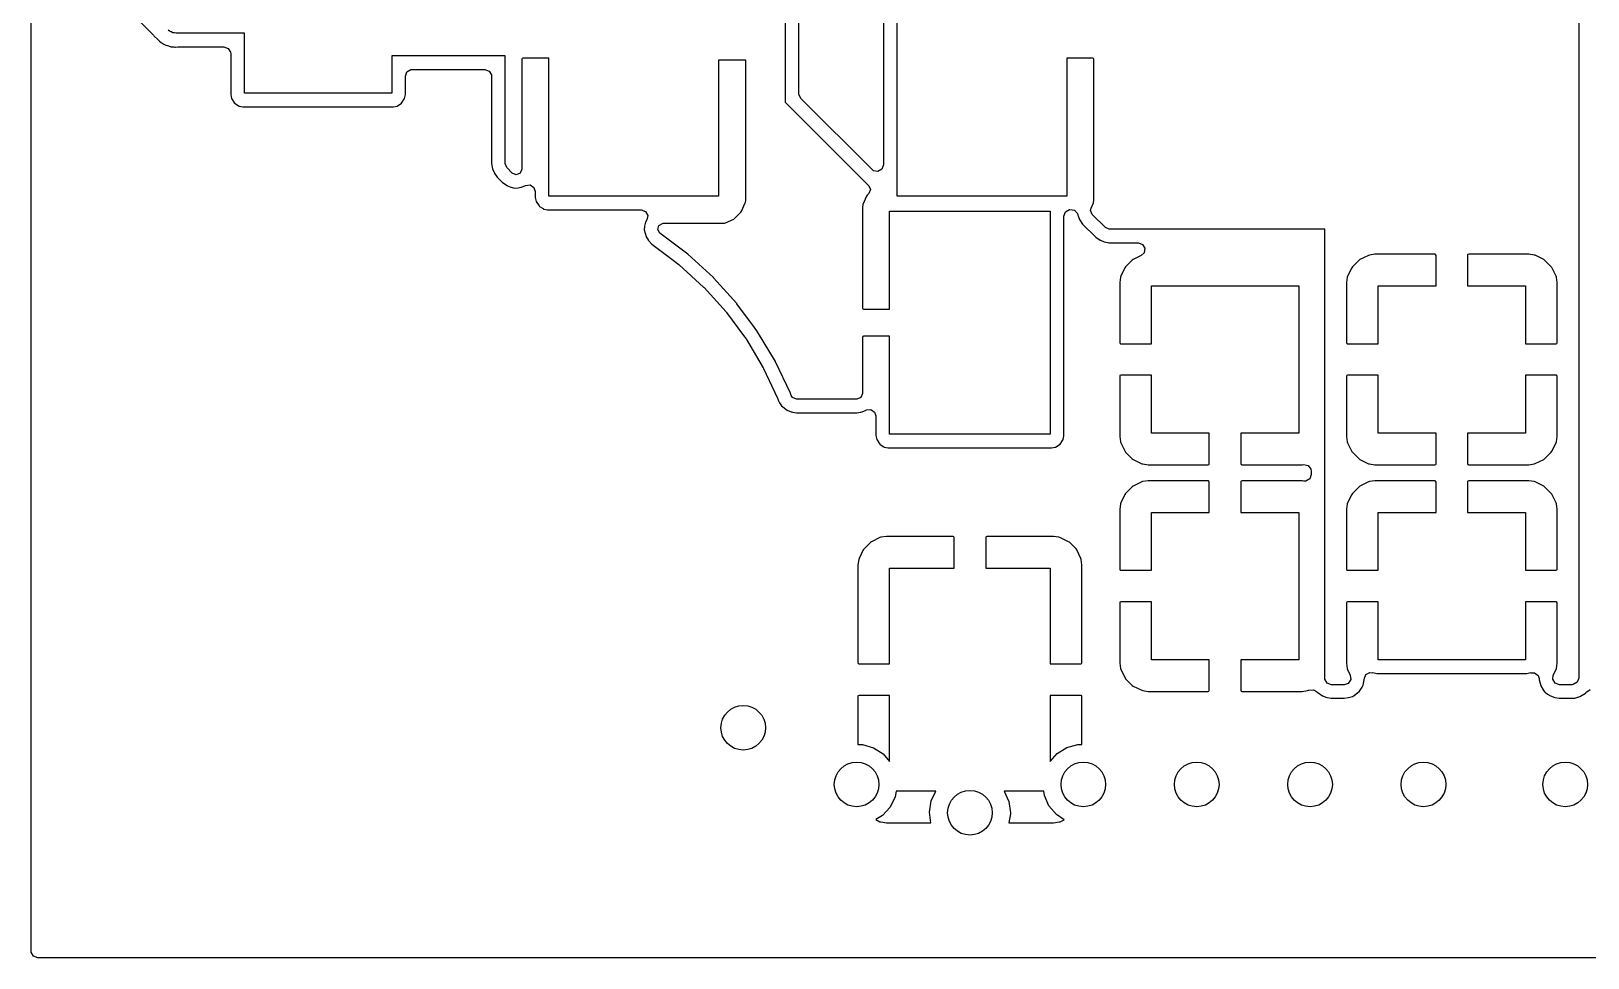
# Model space of a CAD drawing. Extents: x 5.26 to 6.44, y -4.92 to -3.34.
# Drawn here: x 5.257 to 5.944, y -4.923 to -4.514 of the extents above; entities that cross this region are included whole.
import ezdxf

# ---------------------------------------------------------------- set-up
doc = ezdxf.new("R2010")
doc.units = 0
doc.header["$MEASUREMENT"] = 0
doc.layers.add('BLACK', color=7, linetype='CONTINUOUS')

msp = doc.modelspace()

# ---------------------------------------------------------------- linework, layer by layer
at = {"layer": 'BLACK', "linetype": 'CONTINUOUS'}
for p, q in [((5.25748, -4.92006), (5.25748, -3.34794)), ((5.59, -4.4275), (5.59, -4.54543)), ((5.596, -4.54172), (5.596, -4.43646)), ((5.63335, -4.45248), (5.63335, -4.51773)), ((5.63937, -4.58693), (5.63937, -4.45307)), ((5.94, -4.45596), (5.94, -4.79954)), ((5.30123, -4.50572), (5.31146, -4.51596)), ((5.31146, -4.51596), (5.3116, -4.51612)), ((5.3116, -4.51612), (5.31168, -4.51629)), ((5.31168, -4.51629), (5.31315, -4.51765)), ((5.3185, -4.5142), (5.31794, -4.51364)), ((5.31926, -4.5144), (5.3185, -4.5142)), ((5.31995, -4.5148), (5.31926, -4.5144)), ((5.32074, -4.5148), (5.31995, -4.5148)), ((5.3215, -4.515), (5.32074, -4.5148)), ((5.3515, -4.515), (5.3215, -4.515)), ((5.3515, -4.5415), (5.3515, -4.515)), ((5.31315, -4.51765), (5.31323, -4.51773)), ((5.31323, -4.51773), (5.31379, -4.51829)), ((5.31379, -4.51829), (5.3139, -4.51837)), ((5.3139, -4.51837), (5.31401, -4.51845)), ((5.31401, -4.51845), (5.314, -4.51846)), ((5.314, -4.51846), (5.31413, -4.51856)), ((5.31413, -4.51856), (5.31477, -4.51915)), ((5.31477, -4.51915), (5.31477, -4.51915)), ((5.31477, -4.51915), (5.31497, -4.51934)), ((5.31497, -4.51934), (5.3155, -4.51955)), ((5.3155, -4.51955), (5.31607, -4.51986)), ((5.31607, -4.51986), (5.31655, -4.52018)), ((5.31655, -4.52018), (5.31681, -4.52024)), ((5.31681, -4.52024), (5.31681, -4.52024)), ((5.31681, -4.52024), (5.31765, -4.52044)), ((5.31765, -4.52044), (5.31807, -4.52057)), ((5.31807, -4.52057), (5.31912, -4.521)), ((5.31912, -4.521), (5.31938, -4.52102)), ((5.31938, -4.52102), (5.31974, -4.52102)), ((5.31974, -4.52102), (5.32042, -4.5211)), ((5.32042, -4.5211), (5.3209, -4.52121)), ((5.3209, -4.52121), (5.32117, -4.52118)), ((5.32117, -4.52118), (5.32213, -4.52105)), ((5.32117, -4.52118), (5.32117, -4.52118)), ((5.32213, -4.52105), (5.32253, -4.52102)), ((5.32253, -4.52102), (5.34252, -4.52102)), ((5.34252, -4.52102), (5.34442, -4.52171)), ((5.34442, -4.52171), (5.34544, -4.52347)), ((5.34544, -4.52347), (5.34548, -4.52398)), ((5.34548, -4.52398), (5.34548, -4.54209)), ((5.63335, -4.51773), (5.63335, -4.57315)), ((5.4665, -4.525), (5.4165, -4.525)), ((5.4165, -4.525), (5.4165, -4.5415)), ((5.4665, -4.57255), (5.4665, -4.525)), ((5.474, -4.52613), (5.47386, -4.52647)), ((5.47386, -4.52647), (5.47386, -4.57499)), ((5.47435, -4.52598), (5.474, -4.52613)), ((5.48583, -4.52598), (5.47435, -4.52598)), ((5.48583, -4.58693), (5.48583, -4.52598)), ((5.5726, -4.52698), (5.56063, -4.52698)), ((5.56063, -4.52698), (5.56063, -4.58693)), ((5.5726, -4.58864), (5.5726, -4.52698)), ((5.72565, -4.52598), (5.71417, -4.52598)), ((5.71417, -4.52598), (5.71417, -4.58693)), ((5.726, -4.52613), (5.72565, -4.52598)), ((5.72614, -4.52647), (5.726, -4.52613)), ((5.72614, -4.58864), (5.72614, -4.52647)), ((5.42252, -4.53398), (5.42321, -4.53208)), ((5.42252, -4.54209), (5.42252, -4.53398)), ((5.42321, -4.53208), (5.42497, -4.53106)), ((5.42497, -4.53106), (5.42548, -4.53102)), ((5.42548, -4.53102), (5.45754, -4.53102)), ((5.45754, -4.53102), (5.45944, -4.53171)), ((5.45944, -4.53171), (5.46046, -4.53347)), ((5.46046, -4.53347), (5.4605, -4.53398)), ((5.4605, -4.53398), (5.4605, -4.57255)), ((5.34548, -4.54209), (5.34583, -4.54385)), ((5.34583, -4.54385), (5.34716, -4.54584)), ((5.4165, -4.5415), (5.3515, -4.5415)), ((5.42084, -4.54584), (5.42217, -4.54385)), ((5.42217, -4.54385), (5.42252, -4.54209)), ((5.59601, -4.54198), (5.596, -4.54172)), ((5.59687, -4.54381), (5.59601, -4.54198)), ((5.6283, -4.57524), (5.59687, -4.54381)), ((5.34716, -4.54584), (5.3474, -4.546)), ((5.3474, -4.546), (5.34891, -4.54701)), ((5.34891, -4.54701), (5.34891, -4.54701)), ((5.34891, -4.54701), (5.34915, -4.54717)), ((5.34915, -4.54717), (5.35091, -4.54752)), ((5.35091, -4.54752), (5.384, -4.54752)), ((5.384, -4.54752), (5.41709, -4.54752)), ((5.41709, -4.54752), (5.41885, -4.54717)), ((5.41885, -4.54717), (5.42084, -4.54584)), ((5.59, -4.54543), (5.62689, -4.58232)), ((5.4605, -4.57255), (5.46096, -4.57485)), ((5.46096, -4.57485), (5.46101, -4.57498)), ((5.46101, -4.57498), (5.46146, -4.57606)), ((5.46146, -4.57606), (5.46168, -4.57659)), ((5.46168, -4.57659), (5.46298, -4.57853)), ((5.46298, -4.57853), (5.46542, -4.58097)), ((5.46722, -4.57429), (5.4665, -4.57255)), ((5.46966, -4.57673), (5.46722, -4.57429)), ((5.4714, -4.57745), (5.46966, -4.57673)), ((5.47314, -4.57673), (5.4714, -4.57745)), ((5.47386, -4.57499), (5.47314, -4.57673)), ((5.62891, -4.57571), (5.6283, -4.57524)), ((5.6309, -4.57606), (5.62891, -4.57571)), ((5.63266, -4.57505), (5.6309, -4.57606)), ((5.63335, -4.57315), (5.63266, -4.57505)), ((5.46542, -4.58097), (5.46736, -4.58227)), ((5.46736, -4.58227), (5.4675, -4.58233)), ((5.4675, -4.58233), (5.4675, -4.58233)), ((5.4675, -4.58233), (5.46901, -4.58296)), ((5.46901, -4.58296), (5.4691, -4.58299)), ((5.4691, -4.58299), (5.47061, -4.5834)), ((5.47061, -4.5834), (5.4722, -4.58319)), ((5.4722, -4.58319), (5.4735, -4.58302)), ((5.4735, -4.58302), (5.47369, -4.58299)), ((5.4735, -4.58302), (5.4735, -4.58302)), ((5.47369, -4.58299), (5.47543, -4.58227)), ((5.47543, -4.58227), (5.47552, -4.58222)), ((5.47552, -4.58222), (5.47554, -4.58221)), ((5.47554, -4.58221), (5.47755, -4.58199)), ((5.47755, -4.58199), (5.47923, -4.58312)), ((5.47923, -4.58312), (5.47981, -4.58487)), ((5.47981, -4.58487), (5.47981, -4.58752)), ((5.62689, -4.5858), (5.62618, -4.58651)), ((5.62689, -4.58232), (5.62761, -4.58406)), ((5.62761, -4.58406), (5.62689, -4.5858)), ((5.47981, -4.58752), (5.48016, -4.58928)), ((5.48016, -4.58928), (5.48149, -4.59127)), ((5.48149, -4.59127), (5.48173, -4.59143)), ((5.48173, -4.59143), (5.48324, -4.59244)), ((5.48324, -4.59244), (5.48324, -4.59244)), ((5.48324, -4.59244), (5.48348, -4.5926)), ((5.48348, -4.5926), (5.48376, -4.59266)), ((5.48376, -4.59266), (5.48498, -4.5929)), ((5.56063, -4.58693), (5.48583, -4.58693)), ((5.57077, -4.5936), (5.5724, -4.5899)), ((5.5724, -4.5899), (5.5725, -4.58955)), ((5.5725, -4.58955), (5.57259, -4.58878)), ((5.57259, -4.58878), (5.5726, -4.58864)), ((5.62411, -4.5917), (5.6241, -4.59184)), ((5.6241, -4.59184), (5.6241, -4.63629)), ((5.6242, -4.59093), (5.62411, -4.5917)), ((5.62429, -4.59058), (5.6242, -4.59093)), ((5.62593, -4.58688), (5.62429, -4.59058)), ((5.62618, -4.58651), (5.62593, -4.58688)), ((5.71417, -4.58693), (5.63937, -4.58693)), ((5.7247, -4.59325), (5.72491, -4.59225)), ((5.72491, -4.59225), (5.72595, -4.5899)), ((5.72595, -4.5899), (5.72604, -4.58955)), ((5.72604, -4.58955), (5.72613, -4.58878)), ((5.72613, -4.58878), (5.72614, -4.58864)), ((5.48498, -4.5929), (5.48523, -4.59295)), ((5.48523, -4.59295), (5.48604, -4.59295)), ((5.48604, -4.59295), (5.52645, -4.59295)), ((5.52645, -4.59295), (5.52836, -4.59364)), ((5.52845, -4.5984), (5.52798, -4.60023)), ((5.52836, -4.59364), (5.52937, -4.5954)), ((5.52903, -4.59736), (5.52845, -4.5984)), ((5.52937, -4.5954), (5.52903, -4.59736)), ((5.53426, -4.59988), (5.53588, -4.59892)), ((5.53588, -4.59892), (5.53623, -4.5989)), ((5.53623, -4.5989), (5.56234, -4.5989)), ((5.56234, -4.5989), (5.56248, -4.59889)), ((5.56248, -4.59889), (5.56327, -4.5988)), ((5.56327, -4.5988), (5.56362, -4.5987)), ((5.56362, -4.5987), (5.56732, -4.59706)), ((5.56732, -4.59706), (5.56769, -4.5968)), ((5.56769, -4.5968), (5.57052, -4.59397)), ((5.57052, -4.59397), (5.57077, -4.5936)), ((5.63607, -4.63678), (5.63607, -4.59355)), ((5.63607, -4.59355), (5.70693, -4.59355)), ((5.70693, -4.59355), (5.70693, -4.69197)), ((5.71295, -4.59574), (5.71365, -4.59384)), ((5.71295, -4.69257), (5.71295, -4.59574)), ((5.71365, -4.59384), (5.71534, -4.59284)), ((5.71534, -4.59284), (5.71561, -4.59278)), ((5.71561, -4.59278), (5.71761, -4.59309)), ((5.71761, -4.59309), (5.71895, -4.59461)), ((5.71895, -4.59461), (5.71912, -4.5953)), ((5.71912, -4.5953), (5.71915, -4.59554)), ((5.71915, -4.59554), (5.71987, -4.59728)), ((5.71987, -4.59728), (5.72117, -4.59923)), ((5.72117, -4.59923), (5.72697, -4.60502)), ((5.72542, -4.59499), (5.7247, -4.59325)), ((5.73121, -4.60078), (5.72542, -4.59499)), ((5.52798, -4.60023), (5.5278, -4.60178)), ((5.5278, -4.60178), (5.52864, -4.60477)), ((5.52864, -4.60477), (5.52874, -4.60494)), ((5.52874, -4.60494), (5.52874, -4.60494)), ((5.52874, -4.60494), (5.52953, -4.60627)), ((5.52953, -4.60627), (5.52953, -4.60627)), ((5.52953, -4.60627), (5.5296, -4.60639)), ((5.5296, -4.60639), (5.53116, -4.60813)), ((5.5338, -4.60171), (5.53426, -4.59988)), ((5.53476, -4.60333), (5.5338, -4.60171)), ((5.54702, -4.6125), (5.53476, -4.60333)), ((5.72697, -4.60502), (5.72891, -4.60632)), ((5.72891, -4.60632), (5.72905, -4.60638)), ((5.72905, -4.60638), (5.72905, -4.60638)), ((5.72905, -4.60638), (5.72908, -4.60639)), ((5.72908, -4.60639), (5.73065, -4.60704)), ((5.73295, -4.6015), (5.73121, -4.60078)), ((5.828, -4.6015), (5.73295, -4.6015)), ((5.828, -4.79954), (5.828, -4.6015)), ((5.53116, -4.60813), (5.54056, -4.61516)), ((5.55839, -4.62289), (5.54702, -4.6125)), ((5.73065, -4.60704), (5.73079, -4.60707)), ((5.73079, -4.60707), (5.73079, -4.60707)), ((5.73079, -4.60707), (5.73281, -4.60747)), ((5.73281, -4.60747), (5.73295, -4.6075)), ((5.73295, -4.6075), (5.74575, -4.6075)), ((5.74706, -4.61312), (5.74348, -4.61488)), ((5.74575, -4.6075), (5.74766, -4.60819)), ((5.74832, -4.61194), (5.74706, -4.61312)), ((5.74766, -4.60819), (5.74867, -4.60995)), ((5.74867, -4.60995), (5.74832, -4.61194)), ((5.84722, -4.61304), (5.84348, -4.61488)), ((5.84766, -4.6129), (5.84722, -4.61304)), ((5.85007, -4.61255), (5.84766, -4.6129)), ((5.85028, -4.61253), (5.85007, -4.61255)), ((5.87666, -4.61253), (5.85028, -4.61253)), ((5.87687, -4.61265), (5.87666, -4.61253)), ((5.87702, -4.61305), (5.87687, -4.61265)), ((5.87702, -4.6265), (5.87702, -4.61305)), ((5.89111, -4.61268), (5.89098, -4.61289)), ((5.89098, -4.61289), (5.89098, -4.6265)), ((5.89151, -4.61253), (5.89111, -4.61268)), ((5.91772, -4.61253), (5.89151, -4.61253)), ((5.91793, -4.61255), (5.91772, -4.61253)), ((5.92032, -4.6129), (5.91793, -4.61255)), ((5.92075, -4.61303), (5.92032, -4.6129)), ((5.9245, -4.61486), (5.92075, -4.61303)), ((5.54056, -4.61516), (5.54307, -4.61704)), ((5.54307, -4.61704), (5.54329, -4.61722)), ((5.54329, -4.61722), (5.55402, -4.62702)), ((5.73986, -4.6185), (5.73803, -4.62225)), ((5.74014, -4.6181), (5.73986, -4.6185)), ((5.74308, -4.61516), (5.74014, -4.6181)), ((5.74348, -4.61488), (5.74308, -4.61516)), ((5.83986, -4.6185), (5.83803, -4.62225)), ((5.84014, -4.6181), (5.83986, -4.6185)), ((5.84308, -4.61516), (5.84014, -4.6181)), ((5.84348, -4.61488), (5.84308, -4.61516)), ((5.9249, -4.61514), (5.9245, -4.61486)), ((5.92784, -4.61808), (5.9249, -4.61514)), ((5.92812, -4.61848), (5.92784, -4.61808)), ((5.92996, -4.62222), (5.92812, -4.61848)), ((5.55402, -4.62702), (5.55423, -4.62723)), ((5.55843, -4.62293), (5.55839, -4.62289)), ((5.56866, -4.63429), (5.55843, -4.62293)), ((5.55843, -4.62293), (5.55843, -4.62293)), ((5.73755, -4.62507), (5.73753, -4.62528)), ((5.73753, -4.62528), (5.73753, -4.65149)), ((5.7379, -4.62268), (5.73755, -4.62507)), ((5.73803, -4.62225), (5.7379, -4.62268)), ((5.7515, -4.65202), (5.7515, -4.6265)), ((5.7515, -4.6265), (5.8165, -4.6265)), ((5.8165, -4.6265), (5.8165, -4.6915)), ((5.83755, -4.62507), (5.83753, -4.62528)), ((5.83753, -4.62528), (5.83753, -4.65149)), ((5.8379, -4.62268), (5.83755, -4.62507)), ((5.83803, -4.62225), (5.8379, -4.62268)), ((5.8515, -4.65202), (5.8515, -4.6265)), ((5.8515, -4.6265), (5.87702, -4.6265)), ((5.89098, -4.6265), (5.9165, -4.6265)), ((5.9165, -4.6265), (5.9165, -4.65202)), ((5.9301, -4.62266), (5.92996, -4.62222)), ((5.93045, -4.62507), (5.9301, -4.62266)), ((5.93047, -4.62528), (5.93045, -4.62507)), ((5.93047, -4.65166), (5.93047, -4.62528)), ((5.55423, -4.62723), (5.56395, -4.63802)), ((5.56395, -4.63802), (5.56413, -4.63825)), ((5.56413, -4.63825), (5.57167, -4.64847)), ((5.5687, -4.63434), (5.56866, -4.63429)), ((5.56874, -4.63438), (5.5687, -4.63434)), ((5.5765, -4.64491), (5.56874, -4.63438)), ((5.56874, -4.63438), (5.56874, -4.63438)), ((5.6241, -4.63629), (5.62424, -4.63663)), ((5.62424, -4.63663), (5.62459, -4.63678)), ((5.62459, -4.63678), (5.63607, -4.63678)), ((5.57784, -4.64674), (5.5765, -4.64491)), ((5.57787, -4.64679), (5.57784, -4.64674)), ((5.5857, -4.65992), (5.57787, -4.64679)), ((5.57787, -4.64679), (5.57787, -4.64679)), ((5.57167, -4.64847), (5.57167, -4.64847)), ((5.57167, -4.64847), (5.57275, -4.64994)), ((5.57275, -4.64994), (5.57291, -4.65018)), ((5.57291, -4.65018), (5.57442, -4.65271)), ((5.57442, -4.65271), (5.58035, -4.66266)), ((5.62424, -4.64889), (5.6241, -4.64923)), ((5.6241, -4.64923), (5.6241, -4.67404)), ((5.62459, -4.64874), (5.62424, -4.64889)), ((5.63607, -4.64874), (5.62459, -4.64874)), ((5.63607, -4.69197), (5.63607, -4.64874)), ((5.73753, -4.65149), (5.73768, -4.65189)), ((5.73768, -4.65189), (5.73789, -4.65202)), ((5.73789, -4.65202), (5.7515, -4.65202)), ((5.83753, -4.65149), (5.83768, -4.65189)), ((5.83768, -4.65189), (5.83789, -4.65202)), ((5.83789, -4.65202), (5.8515, -4.65202)), ((5.9165, -4.65202), (5.92995, -4.65202)), ((5.92995, -4.65202), (5.93035, -4.65187)), ((5.93035, -4.65187), (5.93047, -4.65166)), ((5.58573, -4.65997), (5.5857, -4.65992)), ((5.5857, -4.65992), (5.5857, -4.65992)), ((5.59229, -4.67391), (5.58573, -4.65997)), ((5.58035, -4.66266), (5.58049, -4.66292)), ((5.58049, -4.66292), (5.58668, -4.67607)), ((5.73765, -4.66613), (5.73753, -4.66634)), ((5.73753, -4.66634), (5.73753, -4.69272)), ((5.73805, -4.66598), (5.73765, -4.66613)), ((5.7515, -4.66598), (5.73805, -4.66598)), ((5.7515, -4.6915), (5.7515, -4.66598)), ((5.83765, -4.66613), (5.83753, -4.66634)), ((5.83753, -4.66634), (5.83753, -4.69272)), ((5.83805, -4.66598), (5.83765, -4.66613)), ((5.8515, -4.66598), (5.83805, -4.66598)), ((5.8515, -4.6915), (5.8515, -4.66598)), ((5.93011, -4.66598), (5.9165, -4.66598)), ((5.9165, -4.66598), (5.9165, -4.6915)), ((5.93032, -4.66611), (5.93011, -4.66598)), ((5.93047, -4.66651), (5.93032, -4.66611)), ((5.93047, -4.69272), (5.93047, -4.66651)), ((5.59231, -4.67397), (5.59229, -4.67391)), ((5.59263, -4.67486), (5.59231, -4.67397)), ((5.59231, -4.67397), (5.59231, -4.67397)), ((5.59321, -4.67578), (5.59263, -4.67486)), ((5.6241, -4.67404), (5.62338, -4.67578)), ((5.58668, -4.67607), (5.58679, -4.67633)), ((5.58679, -4.67633), (5.58693, -4.67673)), ((5.58693, -4.67673), (5.58698, -4.67688)), ((5.58698, -4.67688), (5.58756, -4.67807)), ((5.58756, -4.67807), (5.58814, -4.67899)), ((5.58814, -4.67899), (5.58845, -4.67943)), ((5.58845, -4.67943), (5.59091, -4.68132)), ((5.59091, -4.68132), (5.59265, -4.68204)), ((5.59495, -4.6765), (5.59321, -4.67578)), ((5.62164, -4.6765), (5.59495, -4.6765)), ((5.62338, -4.67578), (5.62164, -4.6765)), ((5.62393, -4.68204), (5.62567, -4.68132)), ((5.62567, -4.68132), (5.62576, -4.68127)), ((5.62576, -4.68127), (5.62578, -4.68126)), ((5.62578, -4.68126), (5.62779, -4.68104)), ((5.62779, -4.68104), (5.62947, -4.68217)), ((5.59265, -4.68204), (5.5928, -4.68207)), ((5.5928, -4.68207), (5.5928, -4.68207)), ((5.5928, -4.68207), (5.59329, -4.68217)), ((5.59329, -4.68217), (5.59495, -4.6825)), ((5.59495, -4.6825), (5.62164, -4.6825)), ((5.62164, -4.6825), (5.6233, -4.68217)), ((5.6233, -4.68217), (5.62379, -4.68207)), ((5.62379, -4.68207), (5.62393, -4.68204)), ((5.62379, -4.68207), (5.62379, -4.68207)), ((5.62947, -4.68217), (5.63005, -4.68392)), ((5.63005, -4.68392), (5.63005, -4.69257)), ((5.63005, -4.69257), (5.6304, -4.69432)), ((5.6304, -4.69432), (5.63173, -4.69631)), ((5.70693, -4.69197), (5.63607, -4.69197)), ((5.71127, -4.69631), (5.7126, -4.69432)), ((5.7126, -4.69432), (5.71292, -4.69272)), ((5.71292, -4.69272), (5.71295, -4.69257)), ((5.73753, -4.69272), (5.73755, -4.69293)), ((5.73755, -4.69293), (5.7379, -4.69534)), ((5.7379, -4.69534), (5.73804, -4.69578)), ((5.77702, -4.6915), (5.7515, -4.6915)), ((5.77702, -4.70511), (5.77702, -4.6915)), ((5.8165, -4.6915), (5.79098, -4.6915)), ((5.79098, -4.6915), (5.79098, -4.70495)), ((5.83753, -4.69272), (5.83755, -4.69293)), ((5.83755, -4.69293), (5.8379, -4.69534)), ((5.8379, -4.69534), (5.83804, -4.69578)), ((5.87702, -4.6915), (5.8515, -4.6915)), ((5.87702, -4.70511), (5.87702, -4.6915)), ((5.9165, -4.6915), (5.89098, -4.6915)), ((5.89098, -4.6915), (5.89098, -4.70495)), ((5.92997, -4.69575), (5.9301, -4.69532)), ((5.9301, -4.69532), (5.93045, -4.69293)), ((5.93045, -4.69293), (5.93047, -4.69272)), ((5.63173, -4.69631), (5.63197, -4.69647)), ((5.63197, -4.69647), (5.63348, -4.69748)), ((5.63348, -4.69748), (5.63348, -4.69748)), ((5.63348, -4.69748), (5.63372, -4.69764)), ((5.63372, -4.69764), (5.63547, -4.69799)), ((5.63547, -4.69799), (5.6715, -4.69799)), ((5.6715, -4.69799), (5.70753, -4.69799)), ((5.70753, -4.69799), (5.70928, -4.69764)), ((5.70928, -4.69764), (5.71127, -4.69631)), ((5.73804, -4.69578), (5.73988, -4.69952)), ((5.73988, -4.69952), (5.74016, -4.69992)), ((5.74016, -4.69992), (5.7431, -4.70286)), ((5.83804, -4.69578), (5.83988, -4.69952)), ((5.83988, -4.69952), (5.84016, -4.69992)), ((5.84016, -4.69992), (5.8431, -4.70286)), ((5.92492, -4.70284), (5.92786, -4.6999)), ((5.92786, -4.6999), (5.92814, -4.6995)), ((5.92814, -4.6995), (5.92997, -4.69575)), ((5.7431, -4.70286), (5.7435, -4.70314)), ((5.7435, -4.70314), (5.74725, -4.70497)), ((5.74725, -4.70497), (5.74768, -4.7051)), ((5.74768, -4.7051), (5.75007, -4.70545)), ((5.75007, -4.70545), (5.75028, -4.70547)), ((5.75028, -4.70547), (5.77649, -4.70547)), ((5.77649, -4.70547), (5.77689, -4.70532)), ((5.77689, -4.70532), (5.77702, -4.70511)), ((5.79098, -4.70495), (5.79113, -4.70535)), ((5.79113, -4.70535), (5.79134, -4.70547)), ((5.79134, -4.70547), (5.81772, -4.70547)), ((5.81772, -4.70547), (5.81793, -4.70545)), ((5.81793, -4.70545), (5.81861, -4.70535)), ((5.81861, -4.70535), (5.82059, -4.70576)), ((5.82059, -4.70576), (5.82185, -4.70735)), ((5.82185, -4.70735), (5.822, -4.70828)), ((5.822, -4.70828), (5.822, -4.70972)), ((5.8431, -4.70286), (5.8435, -4.70314)), ((5.8435, -4.70314), (5.84725, -4.70497)), ((5.84725, -4.70497), (5.84768, -4.7051)), ((5.84768, -4.7051), (5.85007, -4.70545)), ((5.85007, -4.70545), (5.85028, -4.70547)), ((5.85028, -4.70547), (5.87649, -4.70547)), ((5.87649, -4.70547), (5.87689, -4.70532)), ((5.87689, -4.70532), (5.87702, -4.70511)), ((5.89098, -4.70495), (5.89113, -4.70535)), ((5.89113, -4.70535), (5.89134, -4.70547)), ((5.89134, -4.70547), (5.91772, -4.70547)), ((5.91772, -4.70547), (5.91793, -4.70545)), ((5.91793, -4.70545), (5.92034, -4.7051)), ((5.92034, -4.7051), (5.92078, -4.70496)), ((5.92078, -4.70496), (5.92452, -4.70312)), ((5.92452, -4.70312), (5.92492, -4.70284)), ((5.74308, -4.71516), (5.74014, -4.7181)), ((5.74348, -4.71488), (5.74308, -4.71516)), ((5.74722, -4.71304), (5.74348, -4.71488)), ((5.74766, -4.7129), (5.74722, -4.71304)), ((5.75007, -4.71255), (5.74766, -4.7129)), ((5.75028, -4.71253), (5.75007, -4.71255)), ((5.77666, -4.71253), (5.75028, -4.71253)), ((5.77687, -4.71265), (5.77666, -4.71253)), ((5.77702, -4.71305), (5.77687, -4.71265)), ((5.77702, -4.7265), (5.77702, -4.71305)), ((5.79111, -4.71268), (5.79098, -4.71289)), ((5.79098, -4.71289), (5.79098, -4.7265)), ((5.79151, -4.71253), (5.79111, -4.71268)), ((5.81772, -4.71253), (5.79151, -4.71253)), ((5.81793, -4.71255), (5.81772, -4.71253)), ((5.81861, -4.71265), (5.81793, -4.71255)), ((5.81955, -4.71263), (5.81861, -4.71265)), ((5.82131, -4.71162), (5.81955, -4.71263)), ((5.822, -4.70972), (5.82131, -4.71162)), ((5.84308, -4.71516), (5.84014, -4.7181)), ((5.84348, -4.71488), (5.84308, -4.71516)), ((5.84722, -4.71304), (5.84348, -4.71488)), ((5.84766, -4.7129), (5.84722, -4.71304)), ((5.85007, -4.71255), (5.84766, -4.7129)), ((5.85028, -4.71253), (5.85007, -4.71255)), ((5.87666, -4.71253), (5.85028, -4.71253)), ((5.87687, -4.71265), (5.87666, -4.71253)), ((5.87702, -4.71305), (5.87687, -4.71265)), ((5.87702, -4.7265), (5.87702, -4.71305)), ((5.89111, -4.71268), (5.89098, -4.71289)), ((5.89098, -4.71289), (5.89098, -4.7265)), ((5.89151, -4.71253), (5.89111, -4.71268)), ((5.91772, -4.71253), (5.89151, -4.71253)), ((5.91793, -4.71255), (5.91772, -4.71253)), ((5.92032, -4.7129), (5.91793, -4.71255)), ((5.92075, -4.71303), (5.92032, -4.7129)), ((5.9245, -4.71486), (5.92075, -4.71303)), ((5.9249, -4.71514), (5.9245, -4.71486)), ((5.92784, -4.71808), (5.9249, -4.71514)), ((5.7379, -4.72268), (5.73755, -4.72507)), ((5.73803, -4.72225), (5.7379, -4.72268)), ((5.73986, -4.7185), (5.73803, -4.72225)), ((5.74014, -4.7181), (5.73986, -4.7185)), ((5.8379, -4.72268), (5.83755, -4.72507)), ((5.83803, -4.72225), (5.8379, -4.72268)), ((5.83986, -4.7185), (5.83803, -4.72225)), ((5.84014, -4.7181), (5.83986, -4.7185)), ((5.92812, -4.71848), (5.92784, -4.71808)), ((5.92996, -4.72222), (5.92812, -4.71848)), ((5.9301, -4.72266), (5.92996, -4.72222)), ((5.93045, -4.72507), (5.9301, -4.72266)), ((5.73755, -4.72507), (5.73753, -4.72528)), ((5.73753, -4.72528), (5.73753, -4.75149)), ((5.7515, -4.75202), (5.7515, -4.7265)), ((5.7515, -4.7265), (5.77702, -4.7265)), ((5.79098, -4.7265), (5.8165, -4.7265)), ((5.8165, -4.7265), (5.8165, -4.7915)), ((5.83755, -4.72507), (5.83753, -4.72528)), ((5.83753, -4.72528), (5.83753, -4.75149)), ((5.8515, -4.75202), (5.8515, -4.7265)), ((5.8515, -4.7265), (5.87702, -4.7265)), ((5.89098, -4.7265), (5.9165, -4.7265)), ((5.9165, -4.7265), (5.9165, -4.75202)), ((5.93047, -4.72528), (5.93045, -4.72507)), ((5.93047, -4.75166), (5.93047, -4.72528)), ((5.62443, -4.74302), (5.6226, -4.74678)), ((5.62471, -4.74263), (5.62443, -4.74302)), ((5.62765, -4.73969), (5.62471, -4.74263)), ((5.62804, -4.7394), (5.62765, -4.73969)), ((5.63179, -4.73756), (5.62804, -4.7394)), ((5.63223, -4.73743), (5.63179, -4.73756)), ((5.63464, -4.73707), (5.63223, -4.73743)), ((5.63485, -4.73706), (5.63464, -4.73707)), ((5.66416, -4.73706), (5.63485, -4.73706)), ((5.66437, -4.73718), (5.66416, -4.73706)), ((5.66452, -4.73758), (5.66437, -4.73718)), ((5.66452, -4.75103), (5.66452, -4.73758)), ((5.67861, -4.7372), (5.67848, -4.73742)), ((5.67848, -4.73742), (5.67848, -4.75103)), ((5.67901, -4.73706), (5.67861, -4.7372)), ((5.70815, -4.73706), (5.67901, -4.73706)), ((5.70836, -4.73707), (5.70815, -4.73706)), ((5.71075, -4.73742), (5.70836, -4.73707)), ((5.71119, -4.73756), (5.71075, -4.73742)), ((5.71494, -4.73939), (5.71119, -4.73756)), ((5.71533, -4.73967), (5.71494, -4.73939)), ((5.71827, -4.74261), (5.71533, -4.73967)), ((5.71856, -4.743), (5.71827, -4.74261)), ((5.7204, -4.74675), (5.71856, -4.743)), ((5.62211, -4.7496), (5.6221, -4.74981)), ((5.6221, -4.74981), (5.6221, -4.79273)), ((5.62246, -4.74721), (5.62211, -4.7496)), ((5.6226, -4.74678), (5.62246, -4.74721)), ((5.72053, -4.74719), (5.7204, -4.74675)), ((5.72089, -4.7496), (5.72053, -4.74719)), ((5.7209, -4.74981), (5.72089, -4.7496)), ((5.7209, -4.7929), (5.7209, -4.74981)), ((5.63607, -4.79326), (5.63607, -4.75103)), ((5.63607, -4.75103), (5.66452, -4.75103)), ((5.67848, -4.75103), (5.70693, -4.75103)), ((5.70693, -4.75103), (5.70693, -4.79326)), ((5.73753, -4.75149), (5.73768, -4.75189)), ((5.73768, -4.75189), (5.73789, -4.75202)), ((5.73789, -4.75202), (5.7515, -4.75202)), ((5.83753, -4.75149), (5.83768, -4.75189)), ((5.83768, -4.75189), (5.83789, -4.75202)), ((5.83789, -4.75202), (5.8515, -4.75202)), ((5.9165, -4.75202), (5.92995, -4.75202)), ((5.92995, -4.75202), (5.93035, -4.75187)), ((5.93035, -4.75187), (5.93047, -4.75166)), ((5.73765, -4.76613), (5.73753, -4.76634)), ((5.73753, -4.76634), (5.73753, -4.79272)), ((5.73805, -4.76598), (5.73765, -4.76613)), ((5.7515, -4.76598), (5.73805, -4.76598)), ((5.7515, -4.7915), (5.7515, -4.76598)), ((5.83765, -4.76613), (5.83753, -4.76634)), ((5.83753, -4.76634), (5.83753, -4.79272)), ((5.83805, -4.76598), (5.83765, -4.76613)), ((5.8515, -4.76598), (5.83805, -4.76598)), ((5.8515, -4.7915), (5.8515, -4.76598)), ((5.93011, -4.76598), (5.9165, -4.76598)), ((5.9165, -4.76598), (5.9165, -4.7915)), ((5.93032, -4.76611), (5.93011, -4.76598)), ((5.93047, -4.76651), (5.93032, -4.76611)), ((5.93047, -4.79272), (5.93047, -4.76651)), ((5.77702, -4.7915), (5.7515, -4.7915)), ((5.77702, -4.80511), (5.77702, -4.7915)), ((5.8165, -4.7915), (5.79098, -4.7915)), ((5.79098, -4.7915), (5.79098, -4.80495)), ((5.9165, -4.7915), (5.8515, -4.7915)), ((5.6221, -4.79273), (5.62224, -4.79313)), ((5.62224, -4.79313), (5.62246, -4.79326)), ((5.62246, -4.79326), (5.63607, -4.79326)), ((5.70693, -4.79326), (5.72038, -4.79326)), ((5.72038, -4.79326), (5.72078, -4.79311)), ((5.72078, -4.79311), (5.7209, -4.7929)), ((5.73753, -4.79272), (5.73755, -4.79293)), ((5.73755, -4.79293), (5.7379, -4.79534)), ((5.7379, -4.79534), (5.73804, -4.79578)), ((5.73804, -4.79578), (5.73988, -4.79952)), ((5.83753, -4.79272), (5.83755, -4.79293)), ((5.83755, -4.79293), (5.8379, -4.79534)), ((5.8379, -4.79534), (5.83804, -4.79578)), ((5.83804, -4.79578), (5.83924, -4.79823)), ((5.83924, -4.79823), (5.83946, -4.80025)), ((5.84551, -4.79962), (5.84613, -4.79803)), ((5.84613, -4.79803), (5.84791, -4.79706)), ((5.84791, -4.79706), (5.84914, -4.79721)), ((5.84914, -4.79721), (5.84915, -4.79717)), ((5.84915, -4.79717), (5.85031, -4.7974)), ((5.85031, -4.7974), (5.85091, -4.79752)), ((5.85091, -4.79752), (5.884, -4.79752)), ((5.884, -4.79752), (5.91709, -4.79752)), ((5.91709, -4.79752), (5.91885, -4.79717)), ((5.91885, -4.79717), (5.91887, -4.79726)), ((5.91887, -4.79726), (5.92045, -4.79719)), ((5.92045, -4.79719), (5.92206, -4.79843)), ((5.92206, -4.79843), (5.92251, -4.79973)), ((5.9285, -4.80005), (5.92875, -4.79824)), ((5.92875, -4.79824), (5.92997, -4.79575)), ((5.92997, -4.79575), (5.9301, -4.79532)), ((5.9301, -4.79532), (5.93045, -4.79293)), ((5.93045, -4.79293), (5.93047, -4.79272)), ((5.73988, -4.79952), (5.74016, -4.79992)), ((5.74016, -4.79992), (5.7431, -4.80286)), ((5.7431, -4.80286), (5.7435, -4.80314)), ((5.7435, -4.80314), (5.74725, -4.80497)), ((5.74725, -4.80497), (5.74768, -4.8051)), ((5.74768, -4.8051), (5.75007, -4.80545)), ((5.75007, -4.80545), (5.75028, -4.80547)), ((5.75028, -4.80547), (5.77649, -4.80547)), ((5.77649, -4.80547), (5.77689, -4.80532)), ((5.77689, -4.80532), (5.77702, -4.80511)), ((5.79098, -4.80495), (5.79113, -4.80535)), ((5.79113, -4.80535), (5.79134, -4.80547)), ((5.79134, -4.80547), (5.81772, -4.80547)), ((5.81772, -4.80547), (5.81793, -4.80545)), ((5.81793, -4.80545), (5.82034, -4.8051)), ((5.82034, -4.8051), (5.82078, -4.80496)), ((5.82078, -4.80496), (5.82092, -4.80489)), ((5.82092, -4.80489), (5.82293, -4.80468)), ((5.82293, -4.80468), (5.82432, -4.80546)), ((5.82432, -4.80546), (5.82446, -4.80566)), ((5.82804, -4.80005), (5.828, -4.79954)), ((5.82906, -4.80181), (5.82804, -4.80005)), ((5.83096, -4.8025), (5.82906, -4.80181)), ((5.83659, -4.8025), (5.83096, -4.8025)), ((5.83833, -4.80193), (5.83659, -4.8025)), ((5.83946, -4.80025), (5.83833, -4.80193)), ((5.84098, -4.80732), (5.84332, -4.80527)), ((5.84332, -4.80527), (5.84444, -4.80359)), ((5.84444, -4.80359), (5.84495, -4.80267)), ((5.84495, -4.80267), (5.84543, -4.79961)), ((5.84543, -4.79961), (5.84551, -4.79962)), ((5.92252, -4.79981), (5.9225, -4.80005)), ((5.9225, -4.80005), (5.92256, -4.80029)), ((5.92251, -4.79973), (5.92252, -4.79981)), ((5.92256, -4.80029), (5.92256, -4.80029)), ((5.92256, -4.80029), (5.92325, -4.80286)), ((5.92325, -4.80286), (5.9233, -4.80305)), ((5.9233, -4.80305), (5.92432, -4.80481)), ((5.92432, -4.80481), (5.92492, -4.80566)), ((5.92951, -4.80181), (5.9285, -4.80005)), ((5.93141, -4.8025), (5.92951, -4.80181)), ((5.93704, -4.8025), (5.93141, -4.8025)), ((5.93755, -4.80246), (5.93704, -4.8025)), ((5.93931, -4.80144), (5.93755, -4.80246)), ((5.94, -4.79954), (5.93931, -4.80144)), ((5.94353, -4.80568), (5.94497, -4.80467)), ((5.62222, -4.80737), (5.6221, -4.80758)), ((5.6221, -4.80758), (5.6221, -4.82884)), ((5.62262, -4.80722), (5.62222, -4.80737)), ((5.63607, -4.80722), (5.62262, -4.80722)), ((5.63607, -4.83635), (5.63607, -4.80722)), ((5.70693, -4.80722), (5.70693, -4.83631)), ((5.72054, -4.80722), (5.70693, -4.80722)), ((5.72076, -4.80735), (5.72054, -4.80722)), ((5.7209, -4.80775), (5.72076, -4.80735)), ((5.7209, -4.82883), (5.7209, -4.80775)), ((5.82446, -4.80566), (5.82701, -4.80745)), ((5.82701, -4.80745), (5.82891, -4.80814)), ((5.82891, -4.80814), (5.82904, -4.80816)), ((5.82904, -4.80816), (5.82904, -4.80816)), ((5.82904, -4.80816), (5.83083, -4.80848)), ((5.83083, -4.80848), (5.83083, -4.80848)), ((5.83083, -4.80848), (5.83096, -4.8085)), ((5.83096, -4.8085), (5.83659, -4.8085)), ((5.83659, -4.8085), (5.83845, -4.8082)), ((5.83845, -4.8082), (5.84019, -4.80763)), ((5.84019, -4.80763), (5.84098, -4.80732)), ((5.92492, -4.80566), (5.92513, -4.80581)), ((5.92513, -4.80581), (5.92513, -4.80581)), ((5.92513, -4.80581), (5.92625, -4.8066)), ((5.92625, -4.8066), (5.92746, -4.80745)), ((5.92746, -4.80745), (5.92936, -4.80814)), ((5.92936, -4.80814), (5.92949, -4.80816)), ((5.92949, -4.80816), (5.92949, -4.80816)), ((5.92949, -4.80816), (5.93129, -4.80848)), ((5.93129, -4.80848), (5.93129, -4.80848)), ((5.93129, -4.80848), (5.93141, -4.8085)), ((5.93141, -4.8085), (5.93704, -4.8085)), ((5.93704, -4.8085), (5.93707, -4.8085)), ((5.93707, -4.8085), (5.93747, -4.80848)), ((5.93707, -4.8085), (5.93707, -4.8085)), ((5.93747, -4.80848), (5.93756, -4.80848)), ((5.93756, -4.80848), (5.93808, -4.80843)), ((5.93808, -4.80843), (5.93823, -4.80838)), ((5.93823, -4.80838), (5.9404, -4.8077)), ((5.93823, -4.80838), (5.93823, -4.80838)), ((5.9404, -4.8077), (5.94055, -4.80765)), ((5.9404, -4.8077), (5.9404, -4.8077)), ((5.94055, -4.80765), (5.94069, -4.80757)), ((5.94069, -4.80757), (5.94225, -4.80667)), ((5.94069, -4.80757), (5.94069, -4.80757)), ((5.94225, -4.80667), (5.94231, -4.80664)), ((5.94231, -4.80664), (5.94316, -4.80604)), ((5.94316, -4.80604), (5.94331, -4.80583)), ((5.94331, -4.80583), (5.9435, -4.80564)), ((5.9435, -4.80564), (5.94353, -4.80568)), ((5.6221, -4.82884), (5.62414, -4.82885)), ((5.62414, -4.82885), (5.62898, -4.8303)), ((5.62898, -4.8303), (5.63323, -4.83305)), ((5.70693, -4.83631), (5.70994, -4.83291)), ((5.70994, -4.83291), (5.71421, -4.83021)), ((5.71421, -4.83021), (5.71908, -4.82882)), ((5.71908, -4.82882), (5.7209, -4.82883)), ((5.63323, -4.83305), (5.63607, -4.83635)), ((5.6385, -4.85192), (5.63629, -4.85648)), ((5.63891, -4.84945), (5.6385, -4.85192)), ((5.65647, -4.84945), (5.63891, -4.84945)), ((5.65444, -4.85378), (5.65647, -4.84945)), ((5.68656, -4.84945), (5.68863, -4.85399)), ((5.70407, -4.84945), (5.68656, -4.84945)), ((5.70431, -4.8513), (5.70407, -4.84945)), ((5.70635, -4.85593), (5.70431, -4.8513)), ((5.6329, -4.86023), (5.62997, -4.86202)), ((5.63629, -4.85648), (5.6329, -4.86023)), ((5.65366, -4.85878), (5.65444, -4.85378)), ((5.65427, -4.86342), (5.65366, -4.85878)), ((5.68863, -4.85399), (5.68934, -4.859)), ((5.68934, -4.85944), (5.68867, -4.86342)), ((5.68934, -4.859), (5.68934, -4.85944)), ((5.70961, -4.8598), (5.70635, -4.85593)), ((5.71298, -4.86205), (5.70961, -4.8598)), ((5.62997, -4.86202), (5.63181, -4.86292)), ((5.63181, -4.86292), (5.63225, -4.86306)), ((5.63225, -4.86306), (5.63464, -4.86341)), ((5.63464, -4.86341), (5.63485, -4.86342)), ((5.63485, -4.86342), (5.65427, -4.86342)), ((5.68867, -4.86342), (5.70815, -4.86342)), ((5.70815, -4.86342), (5.70836, -4.86341)), ((5.70836, -4.86341), (5.71077, -4.86305)), ((5.71077, -4.86305), (5.71121, -4.86292)), ((5.71121, -4.86292), (5.71298, -4.86205)), ((5.25753, -4.92057), (5.25748, -4.92006)), ((5.25854, -4.92232), (5.25753, -4.92057)), ((5.26044, -4.92302), (5.25854, -4.92232)), ((6.43256, -4.92302), (5.26044, -4.92302))]:
    msp.add_line(p, q, dxfattribs=at)
at = {"layer": 'BLACK'}
for centre in [(5.5715, -4.8215), (5.6215, -4.8465), (5.7215, -4.8465), (5.7715, -4.8465), (5.8215, -4.8465), (5.8715, -4.8465), (5.934, -4.8465), (5.6715, -4.859)]:
    msp.add_circle(centre, 0.00984, dxfattribs=at)

doc.saveas('drawing.dxf')
